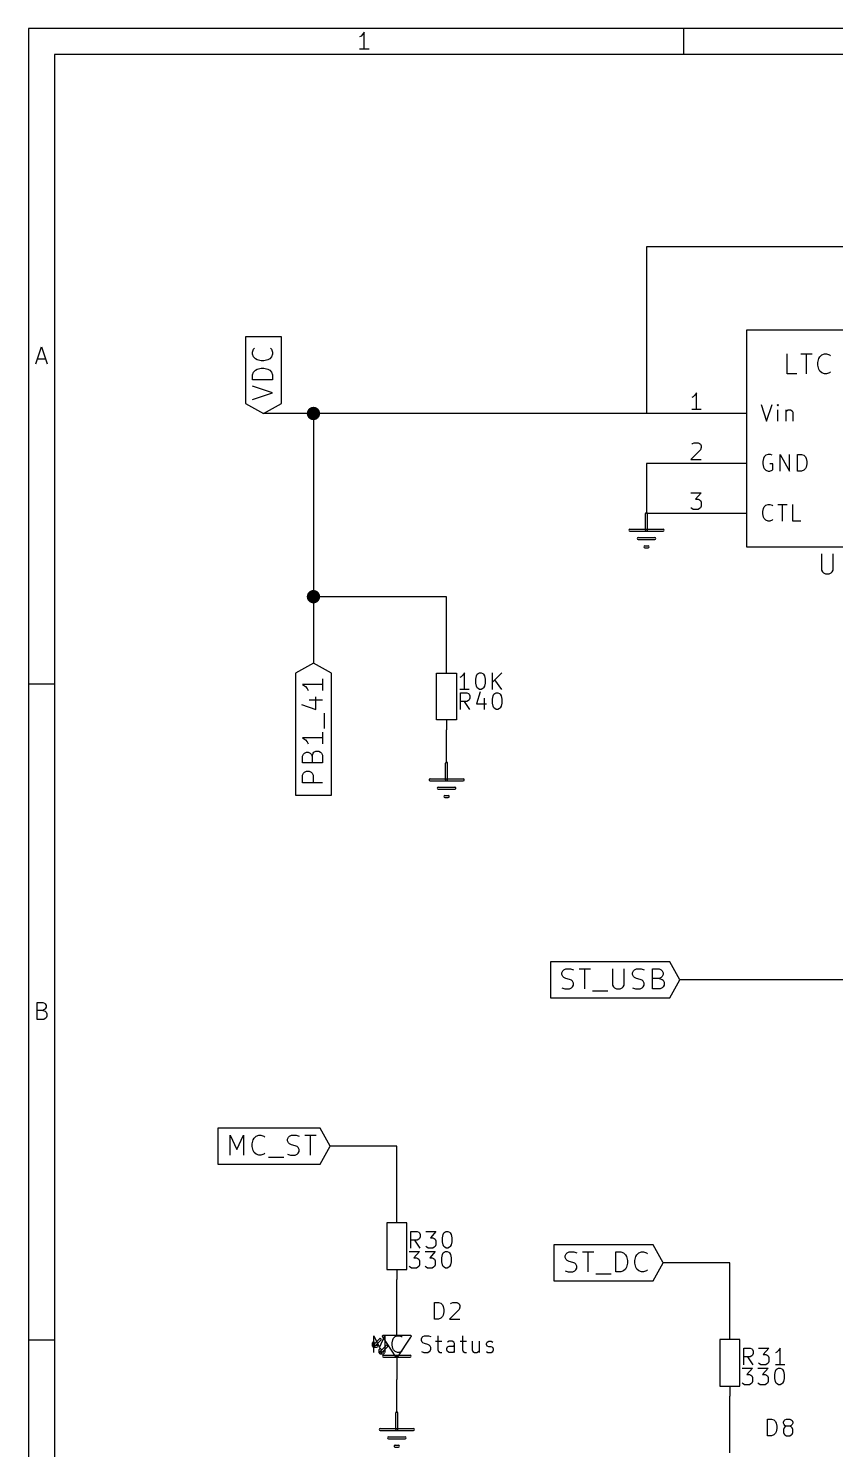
# Model space of a CAD drawing. Extents: x 10 to 287, y -200 to -10.
# Drawn here: x 10 to 71.6, y -118.4 to -10 of the extents above; entities that cross this region are included whole.
import ezdxf

# ---------------------------------------------------------------- set-up
doc = ezdxf.new("R2010")
doc.units = 0
doc.header["$MEASUREMENT"] = 0

msp = doc.modelspace()

# ---------------------------------------------------------------- linework, layer by layer
at = {"layer": 'Cyan 2'}
for p, q in [((67.8942, -36.3474), (67.8942, -34.8234)), ((68.9356, -34.8234), (69.7992, -34.8234)), ((69.3674, -36.3474), (69.3674, -34.8234)), ((70.231, -35.4838), (70.3072, -35.179)), ((70.231, -35.687), (70.231, -35.4838)), ((70.3072, -35.9918), (70.231, -35.687)), ((70.3072, -35.179), (70.3834, -35.052)), ((70.3834, -35.052), (70.5358, -34.8996)), ((70.5358, -34.8996), (70.739, -34.8234)), ((70.739, -34.8234), (70.8914, -34.8234)), ((70.8914, -34.8234), (71.12, -34.8996)), ((71.12, -34.8996), (71.1962, -34.9758)), ((68.6308, -36.3474), (67.8942, -36.3474)), ((70.3834, -36.1442), (70.3072, -35.9918)), ((70.5358, -36.2712), (70.3834, -36.1442)), ((70.739, -36.3474), (70.5358, -36.2712)), ((70.8914, -36.3474), (70.739, -36.3474)), ((71.12, -36.2712), (70.8914, -36.3474)), ((71.1962, -36.195), (71.12, -36.2712)), ((65.913, -38.6842), (66.3194, -39.9542)), ((66.3194, -39.9542), (66.7512, -38.6842)), ((67.183, -38.6842), (67.1322, -38.735)), ((67.1322, -38.735), (67.183, -38.7858)), ((67.2338, -38.735), (67.183, -38.6842)), ((67.183, -38.6842), (67.183, -38.7858)), ((67.183, -38.7858), (67.2338, -38.735)), ((67.183, -39.9542), (67.183, -39.0906)), ((67.7926, -39.0906), (67.7926, -39.9542)), ((67.7926, -39.2176), (67.8434, -39.1668)), ((67.8434, -39.1668), (67.9704, -39.0906)), ((67.9704, -39.0906), (68.1482, -39.0906)), ((68.1482, -39.0906), (68.2752, -39.1668)), ((68.2752, -39.1668), (68.326, -39.2684)), ((68.326, -39.2684), (68.326, -39.9542)), ((66.0908, -42.799), (66.04, -43.0276)), ((66.04, -43.0276), (66.04, -43.2054)), ((66.04, -43.2054), (66.0908, -43.4594)), ((66.1416, -42.672), (66.0908, -42.799)), ((66.2686, -42.545), (66.1416, -42.672)), ((66.4464, -42.4942), (66.2686, -42.545)), ((66.6242, -42.4942), (66.4464, -42.4942)), ((66.802, -43.2054), (66.5734, -43.2054)), ((66.7512, -42.545), (66.6242, -42.4942)), ((66.802, -43.6372), (66.802, -43.2054)), ((67.3608, -43.7642), (67.3608, -42.4942)), ((67.3608, -42.4942), (68.072, -43.7642)), ((68.072, -43.7642), (68.072, -42.4942)), ((68.6816, -43.7642), (68.6816, -42.4942)), ((68.6816, -42.4942), (68.9864, -42.4942)), ((68.9864, -42.4942), (69.1642, -42.545)), ((69.1642, -42.545), (69.2912, -42.672)), ((69.2912, -42.672), (69.342, -42.799)), ((69.342, -42.799), (69.3928, -43.0276)), ((69.3928, -43.2054), (69.342, -43.4594)), ((69.3928, -43.0276), (69.3928, -43.2054)), ((66.0908, -43.4594), (66.1416, -43.561)), ((66.1416, -43.561), (66.2686, -43.688)), ((66.2686, -43.688), (66.4464, -43.7642)), ((66.4464, -43.7642), (66.5734, -43.7642)), ((66.5734, -43.7642), (66.7512, -43.688)), ((66.7512, -43.688), (66.802, -43.6372)), ((68.9864, -43.7642), (68.6816, -43.7642)), ((69.1642, -43.688), (68.9864, -43.7642)), ((69.2912, -43.561), (69.1642, -43.688)), ((69.342, -43.4594), (69.2912, -43.561)), ((66.0908, -46.609), (66.1416, -46.482)), ((66.1416, -46.482), (66.2686, -46.355)), ((66.2686, -46.355), (66.4464, -46.3042)), ((66.4464, -46.3042), (66.5734, -46.3042)), ((66.5734, -46.3042), (66.7512, -46.355)), ((66.7512, -46.355), (66.802, -46.4058)), ((67.183, -46.3042), (67.8942, -46.3042)), ((67.5386, -47.5742), (67.5386, -46.3042)), ((68.326, -47.5742), (68.326, -46.3042)), ((66.04, -46.8376), (66.0908, -46.609)), ((66.04, -47.0154), (66.04, -46.8376)), ((66.0908, -47.2694), (66.04, -47.0154)), ((66.1416, -47.371), (66.0908, -47.2694)), ((66.2686, -47.498), (66.1416, -47.371)), ((66.4464, -47.5742), (66.2686, -47.498)), ((66.5734, -47.5742), (66.4464, -47.5742)), ((66.7512, -47.498), (66.5734, -47.5742)), ((66.802, -47.4472), (66.7512, -47.498)), ((68.9356, -47.5742), (68.326, -47.5742)), ((70.5104, -50.0634), (70.5104, -51.308)), ((71.3994, -51.308), (71.3994, -50.0634)), ((70.5104, -51.308), (70.5866, -51.435)), ((70.5866, -51.435), (70.6628, -51.5112)), ((70.6628, -51.5112), (70.8152, -51.5874)), ((70.8152, -51.5874), (71.0946, -51.5874)), ((71.0946, -51.5874), (71.247, -51.5112)), ((71.247, -51.5112), (71.3232, -51.435)), ((71.3232, -51.435), (71.3994, -51.308)), ((43.0276, -59.4614), (42.926, -59.5122)), ((43.1546, -59.3344), (43.0276, -59.4614)), ((43.2816, -59.1566), (43.1546, -59.3344)), ((43.2816, -60.4266), (43.2816, -59.1566)), ((44.1452, -59.6392), (44.196, -59.3852)), ((44.196, -59.3852), (44.2468, -59.2582)), ((44.2468, -59.2582), (44.323, -59.2074)), ((44.323, -59.2074), (44.4246, -59.1566)), ((44.4246, -59.1566), (44.5516, -59.1566)), ((44.5516, -59.1566), (44.6786, -59.2074)), ((44.6786, -59.2074), (44.7294, -59.2582)), ((44.7294, -59.2582), (44.8056, -59.3852)), ((44.8056, -59.3852), (44.8564, -59.6392)), ((45.4152, -60.4266), (45.4152, -59.1566)), ((46.1264, -59.1566), (45.4152, -59.8678)), ((43.6372, -60.4266), (42.926, -60.4266)), ((42.9768, -61.9506), (42.9768, -60.6806)), ((42.9768, -60.6806), (43.4594, -60.6806)), ((43.4594, -60.6806), (43.5864, -60.7314)), ((44.1452, -59.944), (44.1452, -59.6392)), ((44.196, -60.1726), (44.1452, -59.944)), ((44.2468, -60.2996), (44.196, -60.1726)), ((44.4754, -60.6044), (44.196, -61.5188)), ((44.323, -60.3504), (44.2468, -60.2996)), ((44.4246, -60.4266), (44.323, -60.3504)), ((44.5516, -60.4266), (44.4246, -60.4266)), ((44.6786, -60.3504), (44.5516, -60.4266)), ((44.7294, -60.2996), (44.6786, -60.3504)), ((44.8056, -60.1726), (44.7294, -60.2996)), ((44.8564, -59.944), (44.8056, -60.1726)), ((44.8564, -59.6392), (44.8564, -59.944)), ((46.1264, -60.4266), (45.593, -59.69)), ((45.593, -60.7314), (45.6946, -60.6806)), ((45.6946, -60.6806), (45.8216, -60.6806)), ((45.8216, -60.6806), (45.9486, -60.7314)), ((43.4594, -61.341), (42.9768, -61.341)), ((43.688, -61.9506), (43.2816, -61.341)), ((43.5864, -61.2648), (43.4594, -61.341)), ((43.5864, -60.7314), (43.6372, -60.7822)), ((43.6372, -61.214), (43.5864, -61.2648)), ((43.6372, -60.7822), (43.688, -60.9092)), ((43.688, -61.087), (43.6372, -61.214)), ((43.688, -60.9092), (43.688, -61.087)), ((44.196, -61.5188), (44.958, -61.5188)), ((44.7802, -61.087), (44.7802, -61.9506)), ((45.4152, -61.1632), (45.466, -60.9092)), ((45.4152, -61.468), (45.4152, -61.1632)), ((45.466, -61.6966), (45.4152, -61.468)), ((45.466, -60.9092), (45.5168, -60.7822)), ((45.5168, -61.8236), (45.466, -61.6966)), ((45.5168, -60.7822), (45.593, -60.7314)), ((45.9486, -60.7314), (45.9994, -60.7822)), ((45.9994, -60.7822), (46.0756, -60.9092)), ((46.0756, -61.6966), (45.9994, -61.8236)), ((46.0756, -60.9092), (46.1264, -61.1632)), ((46.1264, -61.468), (46.0756, -61.6966)), ((46.1264, -61.1632), (46.1264, -61.468)), ((45.593, -61.8744), (45.5168, -61.8236)), ((45.6946, -61.9506), (45.593, -61.8744)), ((45.8216, -61.9506), (45.6946, -61.9506)), ((45.9486, -61.8744), (45.8216, -61.9506)), ((45.9994, -61.8236), (45.9486, -61.8744)), ((39.1668, -103.022), (39.1668, -101.752)), ((39.1668, -101.752), (39.6494, -101.752)), ((39.6494, -101.752), (39.7764, -101.803)), ((39.7764, -101.803), (39.8272, -101.854)), ((39.8272, -101.854), (39.878, -101.981)), ((40.3098, -101.752), (41.0972, -101.752)), ((41.0972, -101.752), (40.6654, -102.235)), ((41.656, -101.981), (41.7068, -101.854)), ((41.7068, -101.854), (41.783, -101.803)), ((41.783, -101.803), (41.8846, -101.752)), ((41.8846, -101.752), (42.0116, -101.752)), ((42.0116, -101.752), (42.1386, -101.803)), ((42.1386, -101.803), (42.1894, -101.854)), ((42.1894, -101.854), (42.2656, -101.981)), ((39.6494, -102.413), (39.1668, -102.413)), ((39.878, -103.022), (39.4716, -102.413)), ((39.7764, -102.337), (39.6494, -102.413)), ((39.8272, -102.286), (39.7764, -102.337)), ((39.878, -102.159), (39.8272, -102.286)), ((39.878, -101.981), (39.878, -102.159)), ((40.386, -102.946), (40.3098, -102.895)), ((40.4876, -103.022), (40.386, -102.946)), ((40.6654, -102.235), (40.8686, -102.235)), ((40.8686, -102.235), (40.9702, -102.286)), ((40.9702, -102.946), (40.8686, -103.022)), ((40.9702, -102.286), (41.0464, -102.337)), ((41.0464, -102.895), (40.9702, -102.946)), ((41.0464, -102.337), (41.0972, -102.464)), ((41.0972, -102.768), (41.0464, -102.895)), ((41.0972, -102.464), (41.0972, -102.768)), ((41.6052, -102.235), (41.656, -101.981)), ((41.6052, -102.54), (41.6052, -102.235)), ((41.656, -102.768), (41.6052, -102.54)), ((41.7068, -102.895), (41.656, -102.768)), ((41.783, -102.946), (41.7068, -102.895)), ((41.8846, -103.022), (41.783, -102.946)), ((42.1386, -102.946), (42.0116, -103.022)), ((42.1894, -102.895), (42.1386, -102.946)), ((42.2656, -102.768), (42.1894, -102.895)), ((42.2656, -101.981), (42.3164, -102.235)), ((42.3164, -102.54), (42.2656, -102.768)), ((42.3164, -102.235), (42.3164, -102.54)), ((39.0398, -103.276), (39.8272, -103.276)), ((39.8272, -103.276), (39.3954, -103.759)), ((39.3954, -103.759), (39.5986, -103.759)), ((39.5986, -103.759), (39.7002, -103.81)), ((39.7002, -103.81), (39.7764, -103.861)), ((39.7764, -103.861), (39.8272, -103.988)), ((39.8272, -103.988), (39.8272, -104.292)), ((40.259, -103.276), (41.0464, -103.276)), ((40.8686, -103.022), (40.4876, -103.022)), ((41.0464, -103.276), (40.6146, -103.759)), ((40.6146, -103.759), (40.8178, -103.759)), ((40.8178, -103.759), (40.9194, -103.81)), ((40.9194, -103.81), (40.9956, -103.861)), ((40.9956, -103.861), (41.0464, -103.988)), ((41.0464, -103.988), (41.0464, -104.292)), ((41.5544, -103.759), (41.6052, -103.505)), ((41.5544, -104.064), (41.5544, -103.759)), ((41.6052, -103.505), (41.656, -103.378)), ((41.656, -103.378), (41.7322, -103.327)), ((41.7322, -103.327), (41.8338, -103.276)), ((41.8338, -103.276), (41.9608, -103.276)), ((42.0116, -103.022), (41.8846, -103.022)), ((41.9608, -103.276), (42.0878, -103.327)), ((42.0878, -103.327), (42.1386, -103.378)), ((42.1386, -103.378), (42.2148, -103.505)), ((42.2148, -103.505), (42.2656, -103.759)), ((42.2656, -103.759), (42.2656, -104.064)), ((39.116, -104.47), (39.0398, -104.419)), ((39.2176, -104.546), (39.116, -104.47)), ((39.5986, -104.546), (39.2176, -104.546)), ((39.7002, -104.47), (39.5986, -104.546)), ((39.7764, -104.419), (39.7002, -104.47)), ((39.8272, -104.292), (39.7764, -104.419)), ((40.3352, -104.47), (40.259, -104.419)), ((40.4368, -104.546), (40.3352, -104.47)), ((40.8178, -104.546), (40.4368, -104.546)), ((40.9194, -104.47), (40.8178, -104.546)), ((40.9956, -104.419), (40.9194, -104.47)), ((41.0464, -104.292), (40.9956, -104.419)), ((41.6052, -104.292), (41.5544, -104.064)), ((41.656, -104.419), (41.6052, -104.292)), ((41.7322, -104.47), (41.656, -104.419)), ((41.8338, -104.546), (41.7322, -104.47)), ((41.9608, -104.546), (41.8338, -104.546)), ((42.0878, -104.47), (41.9608, -104.546)), ((42.1386, -104.419), (42.0878, -104.47)), ((42.2148, -104.292), (42.1386, -104.419)), ((42.2656, -104.064), (42.2148, -104.292)), ((40.9956, -108.433), (40.9956, -107.163)), ((40.9956, -107.163), (41.3004, -107.163)), ((41.3004, -107.163), (41.4782, -107.213)), ((41.4782, -107.213), (41.6052, -107.34)), ((42.2148, -107.264), (42.2656, -107.213)), ((42.2656, -107.213), (42.3926, -107.163)), ((42.3926, -107.163), (42.6974, -107.163)), ((42.6974, -107.163), (42.799, -107.213)), ((42.799, -107.213), (42.8752, -107.264)), ((42.8752, -107.264), (42.926, -107.391)), ((41.4782, -108.356), (41.3004, -108.433)), ((41.6052, -108.229), (41.4782, -108.356)), ((41.6052, -107.34), (41.656, -107.467)), ((41.656, -108.128), (41.6052, -108.229)), ((41.656, -107.467), (41.7068, -107.696)), ((41.7068, -107.874), (41.656, -108.128)), ((41.7068, -107.696), (41.7068, -107.874)), ((42.8752, -107.696), (42.1386, -108.433)), ((42.926, -107.518), (42.8752, -107.696)), ((42.926, -107.391), (42.926, -107.518)), ((41.3004, -108.433), (40.9956, -108.433)), ((42.1386, -108.433), (42.926, -108.433)), ((36.3474, -110.973), (36.3474, -109.703)), ((36.3474, -109.703), (36.7792, -110.592)), ((36.7792, -110.592), (37.1856, -109.703)), ((37.1856, -109.703), (37.1856, -110.973)), ((37.7444, -110.236), (37.7952, -110.007)), ((37.7444, -110.414), (37.7444, -110.236)), ((37.7952, -110.668), (37.7444, -110.414)), ((37.7952, -110.007), (37.846, -109.88)), ((37.846, -109.88), (37.973, -109.753)), ((37.973, -109.753), (38.1508, -109.703)), ((38.1508, -109.703), (38.2778, -109.703)), ((38.2778, -109.703), (38.4556, -109.753)), ((38.4556, -109.753), (38.5064, -109.804)), ((39.9796, -109.931), (40.0304, -109.804)), ((39.9796, -110.058), (39.9796, -109.931)), ((40.0304, -110.185), (39.9796, -110.058)), ((40.0304, -109.804), (40.0812, -109.753)), ((40.0812, -110.236), (40.0304, -110.185)), ((40.0812, -109.753), (40.2082, -109.703)), ((40.2082, -110.287), (40.0812, -110.236)), ((40.2082, -109.703), (40.513, -109.703)), ((40.4622, -110.363), (40.2082, -110.287)), ((40.5638, -110.414), (40.4622, -110.363)), ((40.513, -109.703), (40.6908, -109.753)), ((40.64, -110.49), (40.5638, -110.414)), ((40.6908, -110.592), (40.64, -110.49)), ((41.0718, -110.109), (41.5544, -110.109)), ((41.2496, -109.703), (41.2496, -110.769)), ((42.1132, -110.109), (41.9862, -110.185)), ((41.9862, -110.541), (42.1132, -110.49)), ((42.3418, -110.109), (42.1132, -110.109)), ((42.1132, -110.49), (42.418, -110.49)), ((42.4688, -110.185), (42.3418, -110.109)), ((42.418, -110.49), (42.5196, -110.414)), ((42.5196, -110.287), (42.4688, -110.185)), ((42.5196, -110.973), (42.5196, -110.287)), ((42.9514, -110.109), (43.434, -110.109)), ((43.1292, -109.703), (43.1292, -110.769)), ((43.8658, -110.109), (43.8658, -110.769)), ((44.3992, -110.109), (44.3992, -110.973)), ((44.958, -110.287), (45.0088, -110.185)), ((44.958, -110.363), (44.958, -110.287)), ((45.0088, -110.49), (44.958, -110.363)), ((45.0088, -110.185), (45.1358, -110.109)), ((45.1358, -110.541), (45.0088, -110.49)), ((45.1358, -110.109), (45.3136, -110.109)), ((45.3136, -110.109), (45.4406, -110.185)), ((37.846, -110.769), (37.7952, -110.668)), ((37.973, -110.896), (37.846, -110.769)), ((38.1508, -110.973), (37.973, -110.896)), ((38.2778, -110.973), (38.1508, -110.973)), ((38.4556, -110.896), (38.2778, -110.973)), ((38.5064, -110.846), (38.4556, -110.896)), ((39.9796, -110.896), (40.1574, -110.973)), ((40.1574, -110.973), (40.4622, -110.973)), ((40.4622, -110.973), (40.5638, -110.896)), ((40.5638, -110.896), (40.64, -110.846)), ((40.64, -110.846), (40.6908, -110.719)), ((40.6908, -110.719), (40.6908, -110.592)), ((41.2496, -110.769), (41.3004, -110.896)), ((41.3004, -110.896), (41.4274, -110.973)), ((41.4274, -110.973), (41.5544, -110.973)), ((41.9354, -110.668), (41.9862, -110.541)), ((41.9354, -110.769), (41.9354, -110.668)), ((41.9862, -110.896), (41.9354, -110.769)), ((42.1132, -110.973), (41.9862, -110.896)), ((42.418, -110.973), (42.1132, -110.973)), ((42.5196, -110.896), (42.418, -110.973)), ((43.1292, -110.769), (43.18, -110.896)), ((43.18, -110.896), (43.307, -110.973)), ((43.307, -110.973), (43.434, -110.973)), ((43.8658, -110.769), (43.9166, -110.896)), ((43.9166, -110.896), (44.0436, -110.973)), ((44.0436, -110.973), (44.2214, -110.973)), ((44.2214, -110.973), (44.3484, -110.896)), ((44.3484, -110.896), (44.3992, -110.846)), ((44.958, -110.896), (45.0596, -110.973)), ((45.0596, -110.973), (45.3136, -110.973)), ((45.3136, -110.541), (45.1358, -110.541)), ((45.4406, -110.592), (45.3136, -110.541)), ((45.3136, -110.973), (45.4406, -110.896)), ((45.4914, -110.719), (45.4406, -110.592)), ((45.4406, -110.896), (45.4914, -110.769)), ((45.4914, -110.769), (45.4914, -110.719)), ((64.5668, -111.912), (64.5668, -110.642)), ((64.5668, -110.642), (65.0494, -110.642)), ((65.0494, -111.303), (64.5668, -111.303)), ((65.278, -111.912), (64.8716, -111.303)), ((65.0494, -110.642), (65.1764, -110.693)), ((65.1764, -111.227), (65.0494, -111.303)), ((65.1764, -110.693), (65.2272, -110.744)), ((65.2272, -111.176), (65.1764, -111.227)), ((65.2272, -110.744), (65.278, -110.871)), ((65.278, -111.049), (65.2272, -111.176)), ((65.278, -110.871), (65.278, -111.049)), ((65.7098, -110.642), (66.4972, -110.642)), ((66.4972, -110.642), (66.0654, -111.125)), ((66.0654, -111.125), (66.2686, -111.125)), ((66.2686, -111.125), (66.3702, -111.176)), ((66.3702, -111.176), (66.4464, -111.227)), ((66.4464, -111.227), (66.4972, -111.354)), ((66.4972, -111.354), (66.4972, -111.658)), ((67.1068, -110.947), (67.0052, -110.998)), ((67.2338, -110.82), (67.1068, -110.947)), ((67.3608, -110.642), (67.2338, -110.82)), ((67.3608, -111.912), (67.3608, -110.642)), ((64.4398, -112.166), (65.2272, -112.166)), ((65.2272, -112.166), (64.7954, -112.649)), ((64.7954, -112.649), (64.9986, -112.649)), ((64.9986, -112.649), (65.1002, -112.7)), ((65.1002, -112.7), (65.1764, -112.751)), ((65.659, -112.166), (66.4464, -112.166)), ((65.786, -111.836), (65.7098, -111.785)), ((65.8876, -111.912), (65.786, -111.836)), ((66.2686, -111.912), (65.8876, -111.912)), ((66.4464, -112.166), (66.0146, -112.649)), ((66.0146, -112.649), (66.2178, -112.649)), ((66.2178, -112.649), (66.3194, -112.7)), ((66.3702, -111.836), (66.2686, -111.912)), ((66.3194, -112.7), (66.3956, -112.751)), ((66.4464, -111.785), (66.3702, -111.836)), ((66.4972, -111.658), (66.4464, -111.785)), ((66.9544, -112.649), (67.0052, -112.395)), ((66.9544, -112.954), (66.9544, -112.649)), ((67.7164, -111.912), (67.0052, -111.912)), ((67.0052, -112.395), (67.056, -112.268)), ((67.056, -112.268), (67.1322, -112.217)), ((67.1322, -112.217), (67.2338, -112.166)), ((67.2338, -112.166), (67.3608, -112.166)), ((67.3608, -112.166), (67.4878, -112.217)), ((67.4878, -112.217), (67.5386, -112.268)), ((67.5386, -112.268), (67.6148, -112.395)), ((67.6148, -112.395), (67.6656, -112.649)), ((67.6656, -112.649), (67.6656, -112.954)), ((64.516, -113.36), (64.4398, -113.309)), ((64.6176, -113.436), (64.516, -113.36)), ((64.9986, -113.436), (64.6176, -113.436)), ((65.1002, -113.36), (64.9986, -113.436)), ((65.1764, -113.309), (65.1002, -113.36)), ((65.1764, -112.751), (65.2272, -112.878)), ((65.2272, -113.182), (65.1764, -113.309)), ((65.2272, -112.878), (65.2272, -113.182)), ((65.7352, -113.36), (65.659, -113.309)), ((65.8368, -113.436), (65.7352, -113.36)), ((66.2178, -113.436), (65.8368, -113.436)), ((66.3194, -113.36), (66.2178, -113.436)), ((66.3956, -113.309), (66.3194, -113.36)), ((66.3956, -112.751), (66.4464, -112.878)), ((66.4464, -113.182), (66.3956, -113.309)), ((66.4464, -112.878), (66.4464, -113.182)), ((67.0052, -113.182), (66.9544, -112.954)), ((67.056, -113.309), (67.0052, -113.182)), ((67.1322, -113.36), (67.056, -113.309)), ((67.2338, -113.436), (67.1322, -113.36)), ((67.3608, -113.436), (67.2338, -113.436)), ((67.4878, -113.36), (67.3608, -113.436)), ((67.5386, -113.309), (67.4878, -113.36)), ((67.6148, -113.182), (67.5386, -113.309)), ((67.6656, -112.954), (67.6148, -113.182)), ((66.3956, -117.323), (66.3956, -116.053)), ((66.3956, -116.053), (66.7004, -116.053)), ((66.7004, -116.053), (66.8782, -116.103)), ((66.8782, -116.103), (67.0052, -116.23)), ((67.0052, -116.23), (67.056, -116.357)), ((67.056, -117.018), (67.0052, -117.119)), ((67.056, -116.357), (67.1068, -116.586)), ((67.1068, -116.764), (67.056, -117.018)), ((67.1068, -116.586), (67.1068, -116.764)), ((67.6148, -116.281), (67.6656, -116.154)), ((67.6148, -116.357), (67.6148, -116.281)), ((67.6656, -116.459), (67.6148, -116.357)), ((67.6656, -116.713), (67.6148, -116.84)), ((67.6148, -116.84), (67.6148, -117.069)), ((67.6656, -116.154), (67.7164, -116.103)), ((67.7164, -116.535), (67.6656, -116.459)), ((67.7164, -116.637), (67.6656, -116.713)), ((67.7164, -116.103), (67.8434, -116.053)), ((67.8434, -116.586), (67.7164, -116.535)), ((67.8434, -116.586), (67.7164, -116.637)), ((67.8434, -116.053), (68.0974, -116.053)), ((68.0974, -116.586), (67.8434, -116.586)), ((68.0974, -116.053), (68.199, -116.103)), ((68.199, -116.535), (68.0974, -116.586)), ((68.199, -116.637), (68.0974, -116.586)), ((68.199, -116.103), (68.2752, -116.154)), ((68.2752, -116.459), (68.199, -116.535)), ((68.2752, -116.713), (68.199, -116.637)), ((68.2752, -116.154), (68.326, -116.281)), ((68.326, -116.357), (68.2752, -116.459)), ((68.326, -116.84), (68.2752, -116.713)), ((68.326, -116.281), (68.326, -116.357)), ((68.326, -117.069), (68.326, -116.84)), ((66.7004, -117.323), (66.3956, -117.323)), ((66.8782, -117.246), (66.7004, -117.323)), ((67.0052, -117.119), (66.8782, -117.246)), ((67.6148, -117.069), (67.6656, -117.196)), ((67.6656, -117.196), (67.7164, -117.246)), ((67.7164, -117.246), (67.8434, -117.323)), ((67.8434, -117.323), (68.0974, -117.323)), ((68.0974, -117.323), (68.199, -117.246)), ((68.199, -117.246), (68.2752, -117.196)), ((68.2752, -117.196), (68.326, -117.069))]:
    msp.add_line(p, q, dxfattribs=at)
at = {"layer": 'Green 2'}
for p, q in [((88.9, -26.67), (57.15, -26.67)), ((57.15, -26.67), (57.15, -39.37)), ((57.15, -39.37), (27.94, -39.37)), ((31.75, -39.37), (31.75, -58.42)), ((57.15, -43.18), (57.15, -46.99)), ((41.91, -53.34), (31.75, -53.34)), ((41.91, -58.42), (41.91, -53.34)), ((41.91, -66.04), (41.91, -63.5)), ((73.66, -82.55), (59.69, -82.55)), ((38.1, -95.25), (33.02, -95.25)), ((38.1, -100.33), (38.1, -95.25)), ((63.5, -104.14), (58.42, -104.14)), ((63.5, -109.22), (63.5, -104.14)), ((38.1, -107.95), (38.1, -105.41)), ((38.1, -115.57), (38.1, -113.03)), ((63.5, -116.84), (63.5, -114.3))]:
    msp.add_line(p, q, dxfattribs=at)
at = {"layer": 'Green 2', "const_width": 0.508}
for points in [[(31.496, -39.37, 1), (32.004, -39.37, 1)], [(31.496, -53.34, 1), (32.004, -53.34, 1)]]:
    msp.add_lwpolyline(points, format="xyb", close=True, dxfattribs=at)
at = {"layer": 'Red 2'}
for p, q in [((10.0076, -10.0076), (10.0076, -200)), ((286.995, -10.0076), (10.0076, -10.0076)), ((35.3822, -10.5918), (35.2552, -10.6426)), ((35.4838, -10.4648), (35.3822, -10.5918)), ((35.6108, -10.287), (35.4838, -10.4648)), ((35.6108, -11.5824), (35.6108, -10.287)), ((59.9948, -11.9888), (59.9948, -10.0076)), ((35.9918, -11.5824), (35.2552, -11.5824)), ((11.9888, -11.9888), (11.9888, -198.018)), ((285.013, -11.9888), (11.9888, -11.9888)), ((27.94, -33.528), (26.5684, -33.528)), ((26.5684, -33.528), (26.5684, -38.608)), ((29.3116, -33.528), (27.94, -33.528)), ((29.3116, -38.608), (29.3116, -33.528)), ((64.77, -33.02), (64.77, -49.53)), ((80.01, -33.02), (64.77, -33.02)), ((10.5664, -35.5854), (10.9982, -34.29)), ((10.9982, -34.29), (11.43, -35.5854)), ((27.1018, -34.6964), (27.178, -34.4678)), ((27.178, -34.4678), (27.2542, -34.3916)), ((28.4734, -34.3916), (28.5496, -34.4678)), ((28.5496, -34.4678), (28.6258, -34.6964)), ((10.6934, -35.2044), (11.303, -35.2044)), ((27.1018, -34.8488), (27.1018, -34.6964)), ((27.178, -35.052), (27.1018, -34.8488)), ((27.3304, -35.2044), (27.178, -35.052)), ((27.4574, -35.2806), (27.3304, -35.2044)), ((27.7622, -35.3568), (27.4574, -35.2806)), ((27.9654, -35.3568), (27.7622, -35.3568)), ((28.2702, -35.2806), (27.9654, -35.3568)), ((28.4226, -35.2044), (28.2702, -35.2806)), ((28.5496, -35.052), (28.4226, -35.2044)), ((28.6258, -34.8488), (28.5496, -35.052)), ((28.6258, -34.6964), (28.6258, -34.8488)), ((27.1018, -36.4236), (27.178, -36.2204)), ((27.1018, -36.8046), (27.1018, -36.4236)), ((28.6258, -36.8046), (27.1018, -36.8046)), ((27.178, -36.2204), (27.3304, -36.068)), ((27.3304, -36.068), (27.4574, -35.9918)), ((27.4574, -35.9918), (27.7622, -35.9156)), ((27.7622, -35.9156), (27.9654, -35.9156)), ((27.9654, -35.9156), (28.2702, -35.9918)), ((28.2702, -35.9918), (28.4226, -36.068)), ((28.4226, -36.068), (28.5496, -36.2204)), ((28.5496, -36.2204), (28.6258, -36.4236)), ((28.6258, -36.4236), (28.6258, -36.8046)), ((28.6258, -37.7952), (27.1018, -37.2872)), ((27.1018, -38.3032), (28.6258, -37.7952)), ((60.96, -37.7952), (60.833, -37.973)), ((60.96, -39.0652), (60.96, -37.7952)), ((26.5684, -38.608), (27.94, -39.37)), ((27.94, -39.37), (29.3116, -38.608)), ((60.706, -38.1), (60.6044, -38.1508)), ((60.833, -37.973), (60.706, -38.1)), ((64.77, -39.37), (57.15, -39.37)), ((61.3156, -39.0652), (60.6044, -39.0652)), ((61.2648, -42.1386), (60.5282, -42.8752)), ((60.6044, -41.7068), (60.6552, -41.656)), ((60.6552, -41.656), (60.7822, -41.6052)), ((60.7822, -41.6052), (61.087, -41.6052)), ((61.087, -41.6052), (61.1886, -41.656)), ((61.1886, -41.656), (61.2648, -41.7068)), ((61.2648, -41.7068), (61.3156, -41.8338)), ((61.3156, -41.9608), (61.2648, -42.1386)), ((61.3156, -41.8338), (61.3156, -41.9608)), ((64.77, -43.18), (57.15, -43.18)), ((60.5282, -42.8752), (61.3156, -42.8752)), ((60.5282, -45.4152), (61.3156, -45.4152)), ((61.3156, -45.4152), (60.8838, -45.8978)), ((60.6044, -46.609), (60.5282, -46.5582)), ((60.8838, -45.8978), (61.087, -45.8978)), ((61.087, -45.8978), (61.1886, -45.9486)), ((61.1886, -45.9486), (61.2648, -45.9994)), ((61.2648, -46.5582), (61.1886, -46.609)), ((61.2648, -45.9994), (61.3156, -46.1264)), ((61.3156, -46.4312), (61.2648, -46.5582)), ((61.3156, -46.1264), (61.3156, -46.4312)), ((57.0738, -48.26), (57.0738, -46.99)), ((64.77, -46.99), (57.15, -46.99)), ((57.2262, -48.26), (57.2262, -46.99)), ((60.706, -46.6852), (60.6044, -46.609)), ((61.087, -46.6852), (60.706, -46.6852)), ((61.1886, -46.609), (61.087, -46.6852)), ((55.88, -48.1838), (58.42, -48.1838)), ((55.88, -48.3362), (58.42, -48.3362)), ((56.515, -48.8188), (57.785, -48.8188)), ((56.515, -48.9712), (57.785, -48.9712)), ((57.023, -49.4538), (57.277, -49.4538)), ((57.023, -49.6062), (57.277, -49.6062)), ((64.77, -49.53), (80.01, -49.53)), ((31.75, -58.42), (30.3784, -59.182)), ((33.1216, -59.182), (31.75, -58.42)), ((41.91, -59.182), (41.91, -58.42)), ((30.3784, -59.182), (30.3784, -68.4784)), ((33.1216, -68.4784), (33.1216, -59.182)), ((41.148, -62.738), (41.148, -59.182)), ((41.148, -59.182), (42.672, -59.182)), ((42.672, -59.182), (42.672, -62.738)), ((10.0076, -59.9948), (11.9888, -59.9948)), ((32.4358, -60.0456), (30.9118, -60.0456)), ((30.9118, -60.0456), (31.1404, -60.198)), ((31.1404, -60.198), (31.2674, -60.3504)), ((31.2674, -60.3504), (31.3436, -60.5028)), ((32.4358, -59.6138), (32.4358, -60.5028)), ((30.8356, -61.5696), (31.9278, -61.9506)), ((31.4198, -61.214), (32.4358, -61.214)), ((31.9278, -61.9506), (31.9278, -60.9854)), ((32.5882, -63.3984), (32.5882, -62.23)), ((42.672, -62.738), (41.148, -62.738)), ((41.91, -62.738), (41.91, -63.5)), ((32.4358, -63.6778), (32.4358, -64.5668)), ((32.4358, -64.1096), (30.9118, -64.1096)), ((30.9118, -64.1096), (31.1404, -64.262)), ((31.1404, -64.262), (31.2674, -64.4144)), ((31.2674, -64.4144), (31.3436, -64.5668)), ((30.9118, -65.5066), (30.988, -65.3542)), ((30.9118, -66.0146), (30.9118, -65.5066)), ((32.4358, -66.0146), (30.9118, -66.0146)), ((30.988, -65.3542), (31.0642, -65.278)), ((31.0642, -65.278), (31.2166, -65.2018)), ((31.2166, -65.2018), (31.3436, -65.2018)), ((31.3436, -65.2018), (31.496, -65.278)), ((31.496, -65.278), (31.5722, -65.3542)), ((31.5722, -65.3542), (31.6484, -65.5066)), ((31.6484, -65.5066), (31.7246, -65.278)), ((31.6484, -65.5066), (31.6484, -66.0146)), ((31.7246, -65.278), (31.7754, -65.2018)), ((31.7754, -65.2018), (31.9278, -65.1256)), ((31.9278, -65.1256), (32.1564, -65.1256)), ((32.1564, -65.1256), (32.2834, -65.2018)), ((32.2834, -65.2018), (32.3596, -65.278)), ((32.3596, -65.278), (32.4358, -65.4304)), ((32.4358, -65.4304), (32.4358, -66.0146)), ((41.8338, -67.31), (41.8338, -66.04)), ((41.9862, -67.31), (41.9862, -66.04)), ((30.9118, -66.9544), (30.988, -66.802)), ((30.9118, -67.5386), (30.9118, -66.9544)), ((30.988, -66.802), (31.0642, -66.7258)), ((31.0642, -66.7258), (31.2166, -66.6496)), ((31.2166, -66.6496), (31.4198, -66.6496)), ((31.4198, -66.6496), (31.5722, -66.7258)), ((31.5722, -66.7258), (31.6484, -66.802)), ((31.6484, -66.802), (31.7246, -66.9544)), ((31.7246, -66.9544), (31.7246, -67.5386)), ((32.4358, -67.5386), (30.9118, -67.5386)), ((40.64, -67.2338), (43.18, -67.2338)), ((40.64, -67.3862), (43.18, -67.3862)), ((41.275, -67.8688), (42.545, -67.8688)), ((41.275, -68.0212), (42.545, -68.0212)), ((30.3784, -68.4784), (31.75, -68.4784)), ((31.75, -68.4784), (33.1216, -68.4784)), ((41.783, -68.5038), (42.037, -68.5038)), ((41.783, -68.6562), (42.037, -68.6562)), ((58.928, -81.1784), (49.8348, -81.1784)), ((49.8348, -81.1784), (49.8348, -82.55)), ((59.69, -82.55), (58.928, -81.1784)), ((50.6984, -82.0166), (50.7746, -81.8642)), ((50.6984, -82.1436), (50.6984, -82.0166)), ((50.7746, -82.296), (50.6984, -82.1436)), ((50.7746, -81.8642), (50.8508, -81.788)), ((50.8508, -82.3722), (50.7746, -82.296)), ((50.8508, -81.788), (51.0032, -81.7118)), ((51.0032, -81.7118), (51.3588, -81.7118)), ((51.3588, -81.7118), (51.5874, -81.788)), ((52.0192, -81.7118), (52.8828, -81.7118)), ((52.451, -83.2358), (52.451, -81.7118)), ((54.5592, -81.7118), (54.5592, -82.9564)), ((55.4482, -82.9564), (55.4482, -81.7118)), ((56.0832, -82.0166), (56.1594, -81.8642)), ((56.0832, -82.1436), (56.0832, -82.0166)), ((56.1594, -82.296), (56.0832, -82.1436)), ((56.1594, -81.8642), (56.2356, -81.788)), ((56.2356, -82.3722), (56.1594, -82.296)), ((56.2356, -81.788), (56.388, -81.7118)), ((56.388, -81.7118), (56.7436, -81.7118)), ((56.7436, -81.7118), (56.9722, -81.788)), ((57.6072, -83.2358), (57.6072, -81.7118)), ((57.6072, -81.7118), (58.1152, -81.7118)), ((58.1152, -81.7118), (58.2676, -81.788)), ((58.2676, -81.788), (58.3438, -81.8642)), ((58.3438, -82.296), (58.2676, -82.3722)), ((58.3438, -81.8642), (58.42, -82.0166)), ((58.42, -82.1436), (58.3438, -82.296)), ((58.42, -82.0166), (58.42, -82.1436)), ((49.8348, -82.55), (49.8348, -83.9216)), ((50.6984, -83.1596), (50.927, -83.2358)), ((51.0032, -82.4484), (50.8508, -82.3722)), ((50.927, -83.2358), (51.2826, -83.2358)), ((51.2826, -82.5246), (51.0032, -82.4484)), ((51.435, -82.5754), (51.2826, -82.5246)), ((51.2826, -83.2358), (51.435, -83.1596)), ((51.5112, -82.6516), (51.435, -82.5754)), ((51.435, -83.1596), (51.5112, -83.0834)), ((51.5874, -82.804), (51.5112, -82.6516)), ((51.5112, -83.0834), (51.5874, -82.9564)), ((51.5874, -82.9564), (51.5874, -82.804)), ((53.0352, -83.3882), (54.2036, -83.3882)), ((54.5592, -82.9564), (54.6354, -83.0834)), ((54.6354, -83.0834), (54.7116, -83.1596)), ((54.7116, -83.1596), (54.864, -83.2358)), ((54.864, -83.2358), (55.1434, -83.2358)), ((55.1434, -83.2358), (55.2958, -83.1596)), ((55.2958, -83.1596), (55.372, -83.0834)), ((55.372, -83.0834), (55.4482, -82.9564)), ((56.0832, -83.1596), (56.3118, -83.2358)), ((56.388, -82.4484), (56.2356, -82.3722)), ((56.3118, -83.2358), (56.6674, -83.2358)), ((56.6674, -82.5246), (56.388, -82.4484)), ((56.8198, -82.5754), (56.6674, -82.5246)), ((56.6674, -83.2358), (56.8198, -83.1596)), ((56.896, -82.6516), (56.8198, -82.5754)), ((56.8198, -83.1596), (56.896, -83.0834)), ((56.9722, -82.804), (56.896, -82.6516)), ((56.896, -83.0834), (56.9722, -82.9564)), ((56.9722, -82.9564), (56.9722, -82.804)), ((58.1152, -82.4484), (57.6072, -82.4484)), ((58.1914, -83.2358), (57.6072, -83.2358)), ((58.2676, -82.3722), (58.1152, -82.4484)), ((58.1152, -82.4484), (58.3438, -82.5246)), ((58.3438, -83.1596), (58.1914, -83.2358)), ((58.3438, -82.5246), (58.42, -82.5754)), ((58.42, -83.0834), (58.3438, -83.1596)), ((58.42, -82.5754), (58.4962, -82.7278)), ((58.4962, -82.9564), (58.42, -83.0834)), ((58.4962, -82.7278), (58.4962, -82.9564)), ((58.928, -83.9216), (59.69, -82.55)), ((10.668, -85.5726), (10.668, -84.2772)), ((10.668, -84.2772), (11.0998, -84.2772)), ((11.0998, -84.2772), (11.2268, -84.328)), ((11.2268, -84.328), (11.2776, -84.3788)), ((11.2776, -84.3788), (11.3538, -84.5058)), ((11.3538, -84.5058), (11.3538, -84.6328)), ((49.8348, -83.9216), (58.928, -83.9216)), ((11.0998, -84.8868), (10.668, -84.8868)), ((11.176, -85.5726), (10.668, -85.5726)), ((11.2268, -84.8106), (11.0998, -84.8868)), ((11.0998, -84.8868), (11.2776, -84.9376)), ((11.2776, -85.4964), (11.176, -85.5726)), ((11.2776, -84.7598), (11.2268, -84.8106)), ((11.3538, -84.6328), (11.2776, -84.7598)), ((11.2776, -84.9376), (11.3538, -85.0138)), ((11.3538, -85.4456), (11.2776, -85.4964)), ((11.3538, -85.0138), (11.4046, -85.1408)), ((11.4046, -85.3186), (11.3538, -85.4456)), ((11.4046, -85.1408), (11.4046, -85.3186)), ((32.258, -93.8784), (24.4602, -93.8784)), ((24.4602, -93.8784), (24.4602, -95.25)), ((33.02, -95.25), (32.258, -93.8784)), ((24.4602, -95.25), (24.4602, -96.6216)), ((25.4, -95.9358), (25.4, -94.4118)), ((25.4, -94.4118), (25.908, -95.504)), ((25.908, -95.504), (26.416, -94.4118)), ((26.416, -94.4118), (26.416, -95.9358)), ((27.0764, -95.0722), (27.1526, -94.7674)), ((27.0764, -95.2754), (27.0764, -95.0722)), ((27.1526, -95.5802), (27.0764, -95.2754)), ((27.1526, -94.7674), (27.2288, -94.6404)), ((27.2288, -94.6404), (27.3812, -94.488)), ((27.3812, -94.488), (27.5844, -94.4118)), ((27.5844, -94.4118), (27.7368, -94.4118)), ((27.7368, -94.4118), (27.9654, -94.488)), ((27.9654, -94.488), (28.0416, -94.5642)), ((29.7688, -94.7166), (29.845, -94.5642)), ((29.7688, -94.8436), (29.7688, -94.7166)), ((29.845, -94.996), (29.7688, -94.8436)), ((29.845, -94.5642), (29.9212, -94.488)), ((29.9212, -95.0722), (29.845, -94.996)), ((29.9212, -94.488), (30.0736, -94.4118)), ((30.0736, -95.1484), (29.9212, -95.0722)), ((30.0736, -94.4118), (30.4292, -94.4118)), ((30.353, -95.2246), (30.0736, -95.1484)), ((30.5054, -95.2754), (30.353, -95.2246)), ((30.4292, -94.4118), (30.6578, -94.488)), ((30.5816, -95.3516), (30.5054, -95.2754)), ((30.6578, -95.504), (30.5816, -95.3516)), ((31.0896, -94.4118), (31.9532, -94.4118)), ((31.5214, -95.9358), (31.5214, -94.4118)), ((32.258, -96.6216), (33.02, -95.25)), ((27.2288, -95.7326), (27.1526, -95.5802)), ((27.3812, -95.8596), (27.2288, -95.7326)), ((27.5844, -95.9358), (27.3812, -95.8596)), ((27.7368, -95.9358), (27.5844, -95.9358)), ((27.9654, -95.8596), (27.7368, -95.9358)), ((28.0416, -95.7834), (27.9654, -95.8596)), ((28.321, -96.0882), (29.4894, -96.0882)), ((29.7688, -95.8596), (29.9974, -95.9358)), ((29.9974, -95.9358), (30.353, -95.9358)), ((30.353, -95.9358), (30.5054, -95.8596)), ((30.5054, -95.8596), (30.5816, -95.7834)), ((30.5816, -95.7834), (30.6578, -95.6564)), ((30.6578, -95.6564), (30.6578, -95.504)), ((24.4602, -96.6216), (32.258, -96.6216)), ((38.1, -101.092), (38.1, -100.33)), ((37.338, -101.092), (37.338, -104.648)), ((38.862, -101.092), (37.338, -101.092)), ((38.862, -104.648), (38.862, -101.092)), ((57.658, -102.768), (50.0888, -102.768)), ((50.0888, -102.768), (50.0888, -104.14)), ((58.42, -104.14), (57.658, -102.768)), ((50.9524, -103.607), (51.0286, -103.454)), ((50.9524, -103.734), (50.9524, -103.607)), ((51.0286, -103.886), (50.9524, -103.734)), ((51.0286, -103.454), (51.1048, -103.378)), ((51.1048, -103.962), (51.0286, -103.886)), ((51.1048, -103.378), (51.2572, -103.302)), ((51.2572, -104.038), (51.1048, -103.962)), ((51.2572, -103.302), (51.6128, -103.302)), ((51.6128, -103.302), (51.8414, -103.378)), ((52.2732, -103.302), (53.1368, -103.302)), ((52.705, -104.826), (52.705, -103.302)), ((54.8132, -104.826), (54.8132, -103.302)), ((54.8132, -103.302), (55.1942, -103.302)), ((55.1942, -103.302), (55.3974, -103.378)), ((55.3974, -103.378), (55.5498, -103.53)), ((55.5498, -103.53), (55.626, -103.657)), ((55.626, -103.657), (55.7022, -103.962)), ((55.7022, -103.962), (55.7022, -104.165)), ((56.261, -103.962), (56.3372, -103.657)), ((56.261, -104.165), (56.261, -103.962)), ((56.3372, -103.657), (56.4134, -103.53)), ((56.4134, -103.53), (56.5658, -103.378)), ((56.5658, -103.378), (56.769, -103.302)), ((56.769, -103.302), (56.9214, -103.302)), ((56.9214, -103.302), (57.15, -103.378)), ((57.15, -103.378), (57.2262, -103.454)), ((37.338, -104.648), (38.862, -104.648)), ((38.1, -104.648), (38.1, -105.41)), ((50.0888, -104.14), (50.0888, -105.512)), ((50.9524, -104.75), (51.181, -104.826)), ((51.181, -104.826), (51.5366, -104.826)), ((51.5366, -104.115), (51.2572, -104.038)), ((51.689, -104.165), (51.5366, -104.115)), ((51.5366, -104.826), (51.689, -104.75)), ((51.7652, -104.242), (51.689, -104.165)), ((51.689, -104.75), (51.7652, -104.673)), ((51.8414, -104.394), (51.7652, -104.242)), ((51.7652, -104.673), (51.8414, -104.546)), ((51.8414, -104.546), (51.8414, -104.394)), ((53.2892, -104.978), (54.4576, -104.978)), ((55.1942, -104.826), (54.8132, -104.826)), ((55.3974, -104.75), (55.1942, -104.826)), ((55.5498, -104.623), (55.3974, -104.75)), ((55.626, -104.47), (55.5498, -104.623)), ((55.7022, -104.165), (55.626, -104.47)), ((56.3372, -104.47), (56.261, -104.165)), ((56.4134, -104.623), (56.3372, -104.47)), ((56.5658, -104.75), (56.4134, -104.623)), ((56.769, -104.826), (56.5658, -104.75)), ((56.9214, -104.826), (56.769, -104.826)), ((57.15, -104.75), (56.9214, -104.826)), ((57.2262, -104.673), (57.15, -104.75)), ((57.658, -105.512), (58.42, -104.14)), ((50.0888, -105.512), (57.658, -105.512)), ((38.1, -109.728), (38.1, -107.95)), ((63.5, -109.982), (63.5, -109.22)), ((10.0076, -110.007), (11.9888, -110.007)), ((36.2458, -110.49), (36.2458, -110.236)), ((36.2458, -110.49), (36.2458, -110.236)), ((36.7792, -109.931), (36.2712, -110.439)), ((36.322, -110.414), (36.576, -110.414)), ((36.8808, -110.033), (36.3728, -110.541)), ((36.3982, -110.49), (36.3982, -110.236)), ((36.3982, -110.49), (36.3982, -110.236)), ((37.2872, -110.439), (36.7792, -110.947)), ((37.0078, -109.703), (37.0586, -109.652)), ((37.0078, -109.753), (37.0078, -109.703)), ((37.0332, -109.779), (37.0078, -109.753)), ((38.0238, -111.303), (37.0332, -109.779)), ((37.0586, -109.652), (39.1414, -109.652)), ((39.1414, -109.804), (38.1508, -111.303)), ((39.1414, -109.652), (39.1922, -109.703)), ((39.1922, -109.753), (39.1414, -109.804)), ((39.1922, -109.703), (39.1922, -109.753)), ((62.738, -109.982), (62.738, -113.538)), ((64.262, -109.982), (62.738, -109.982)), ((64.262, -113.538), (64.262, -109.982)), ((36.322, -110.566), (36.576, -110.566)), ((36.7538, -110.998), (36.7538, -110.744)), ((36.7538, -110.998), (36.7538, -110.744)), ((36.83, -110.922), (37.084, -110.922)), ((36.83, -111.074), (37.084, -111.074)), ((37.3888, -110.541), (36.8808, -111.049)), ((36.9062, -110.998), (36.9062, -110.744)), ((36.9062, -110.998), (36.9062, -110.744)), ((37.084, -111.176), (39.116, -111.176)), ((37.084, -111.328), (39.116, -111.328)), ((38.0492, -111.303), (38.0238, -111.303)), ((38.0746, -111.328), (38.0492, -111.303)), ((38.1254, -111.328), (38.0746, -111.328)), ((38.1, -111.252), (38.1, -113.03)), ((38.1508, -111.303), (38.1254, -111.328)), ((62.738, -113.538), (64.262, -113.538)), ((63.5, -113.538), (63.5, -114.3)), ((38.0238, -116.84), (38.0238, -115.57)), ((38.1762, -116.84), (38.1762, -115.57)), ((36.83, -116.764), (39.37, -116.764)), ((36.83, -116.916), (39.37, -116.916)), ((63.5, -118.618), (63.5, -116.84)), ((37.465, -117.399), (38.735, -117.399)), ((37.465, -117.551), (38.735, -117.551)), ((37.973, -118.034), (38.227, -118.034)), ((37.973, -118.186), (38.227, -118.186))]:
    msp.add_line(p, q, dxfattribs=at)
for centre, start, end in [((57.15, -46.99), 360, 540), ((55.88, -48.26), 90, 270), ((57.15, -48.26), 180, 360), ((58.42, -48.26), 270, 450), ((56.515, -48.895), 90, 270), ((57.023, -49.53), 90, 270), ((57.277, -49.53), 270, 450), ((57.785, -48.895), 270, 450), ((41.91, -66.04), 360, 540), ((40.64, -67.31), 90, 270), ((41.275, -67.945), 90, 270), ((41.91, -67.31), 180, 360), ((42.545, -67.945), 270, 450), ((43.18, -67.31), 270, 450), ((41.783, -68.58), 90, 270), ((42.037, -68.58), 270, 450), ((36.322, -110.236), 360, 540), ((36.322, -110.236), 360, 540), ((36.322, -110.49), 90, 270), ((36.322, -110.49), 495, 675), ((36.322, -110.49), 180, 360), ((36.322, -110.49), 180, 360), ((36.576, -110.49), 270, 450), ((36.83, -109.982), 315, 495), ((37.338, -110.49), 315, 495), ((36.83, -110.744), 360, 540), ((36.83, -110.744), 360, 540), ((36.83, -110.998), 90, 270), ((36.83, -110.998), 495, 675), ((36.83, -110.998), 180, 360), ((36.83, -110.998), 180, 360), ((37.084, -111.252), 90, 270), ((37.084, -110.998), 270, 450), ((39.116, -111.252), 270, 450), ((38.1, -115.57), 360, 540), ((36.83, -116.84), 90, 270), ((38.1, -116.84), 180, 360), ((39.37, -116.84), 270, 450), ((37.465, -117.475), 90, 270), ((37.973, -118.11), 90, 270), ((38.227, -118.11), 270, 450), ((38.735, -117.475), 270, 450)]:
    msp.add_arc(centre, 0.0762, start, end, dxfattribs=at)

doc.saveas('drawing.dxf')
